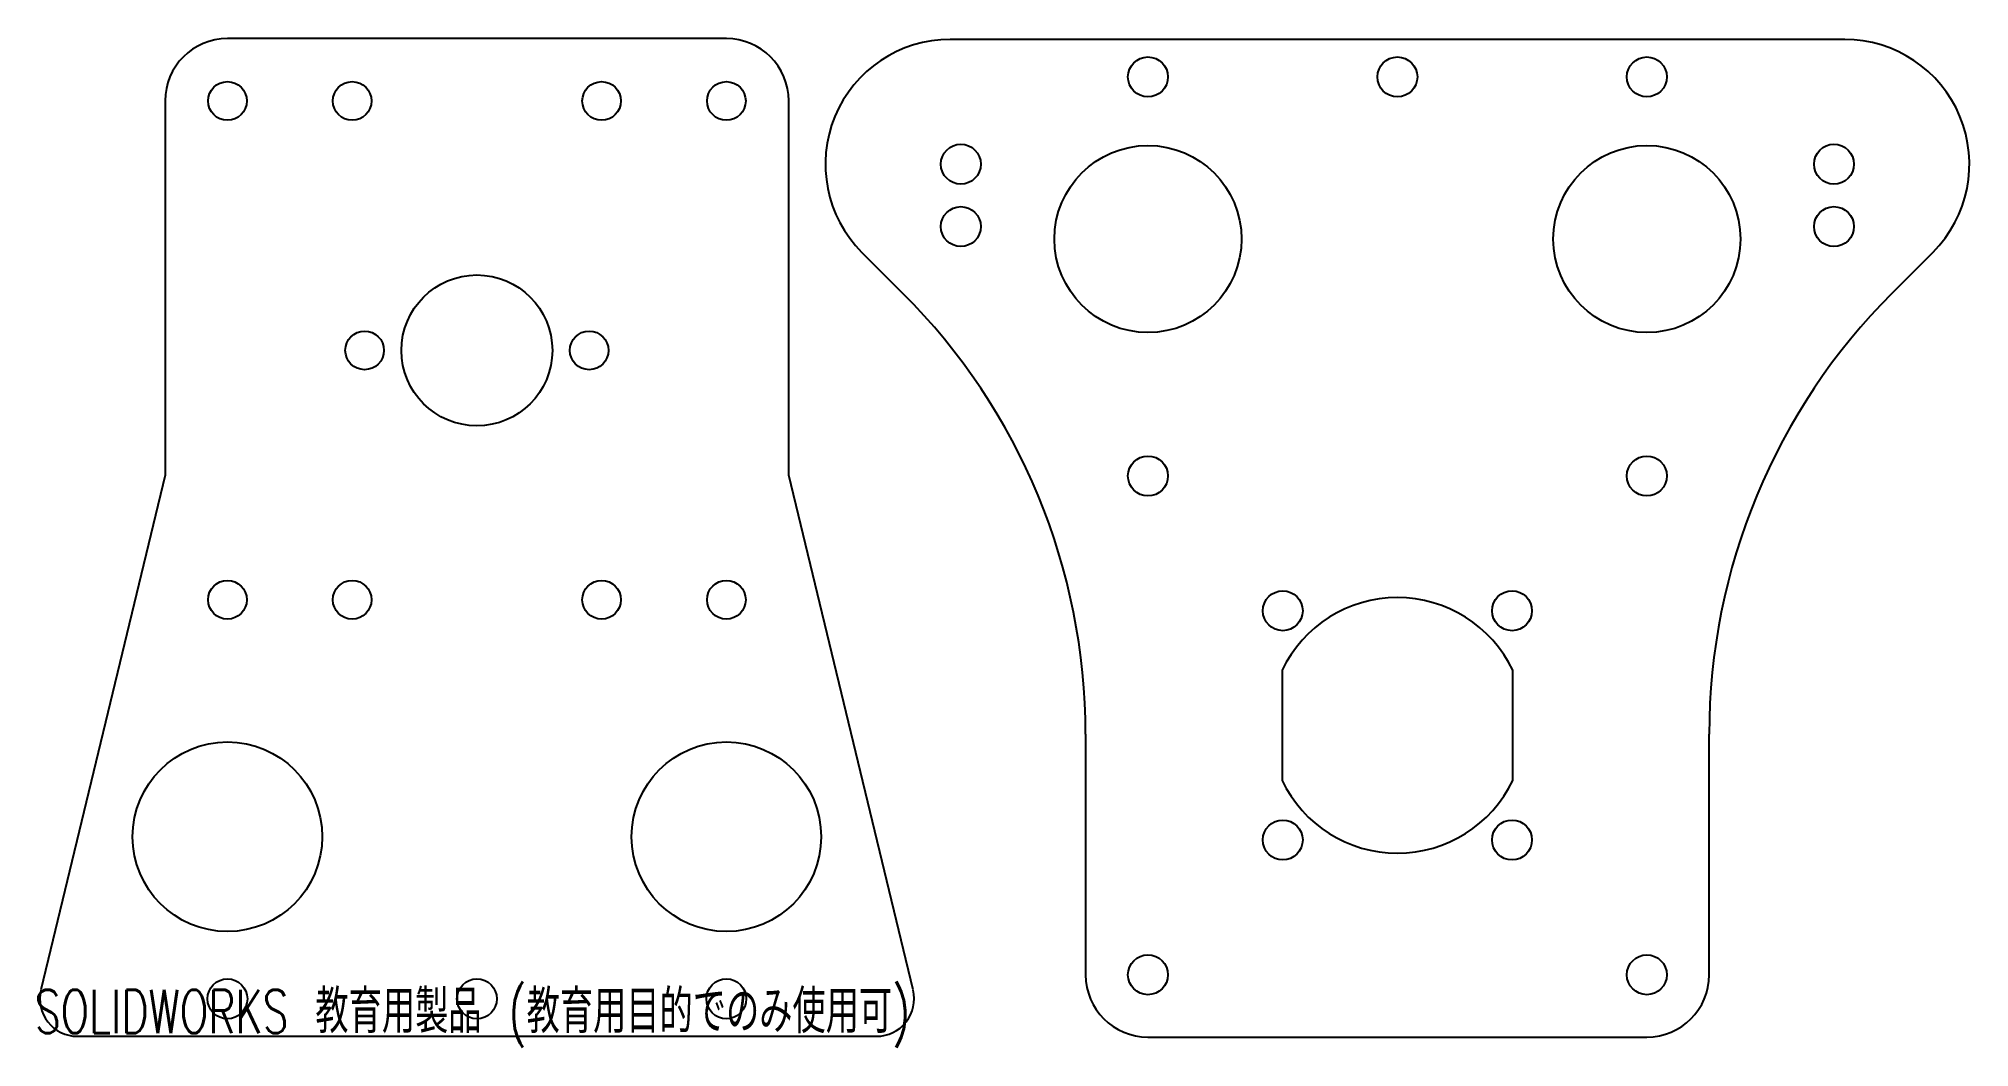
# Model space of a CAD drawing. Header units: millimetres. Extents: x 0 to 155, y 0 to 81.
import ezdxf

# ---------------------------------------------------------------- set-up
doc = ezdxf.new("R2010")
doc.units = ezdxf.units.MM
doc.styles.add('SLDTEXTSTYLE0', font='TXT', dxfattribs={"width": 0.7, "bigfont": 'bigfont'})

msp = doc.modelspace()

# ---------------------------------------------------------------- linework, layer by layer
at = {"color": 7, "linetype": 'Continuous', "lineweight": 25}
for p, q in [((55.45, 80.74), (15.45, 80.74)), ((145.11, 80.67), (73.39, 80.67)), ((10.45, 75.74), (10.45, 45.74)), ((60.45, 45.74), (60.45, 75.74)), ((66.32, 63.6), (69.6, 60.31)), ((148.89, 60.31), (152.18, 63.6)), ((10.45, 45.74), (0.49, 4.45)), ((70.42, 4.45), (60.45, 45.74)), ((100, 30.09), (100, 21.25)), ((118.5, 21.25), (118.5, 30.09)), ((84.25, 24.96), (84.25, 5.67)), ((134.25, 5.67), (134.25, 24.96)), ((3.41, 0.74), (67.5, 0.74)), ((89.25, 0.67), (129.25, 0.67))]:
    msp.add_line(p, q, dxfattribs=at)
for centre, radius in [((89.25, 77.67), 1.6), ((109.25, 77.67), 1.6), ((129.25, 77.67), 1.6), ((15.45, 75.74), 1.55), ((25.45, 75.74), 1.55), ((45.45, 75.74), 1.55), ((55.45, 75.74), 1.55), ((74.25, 70.67), 1.6), ((89.25, 64.67), 7.5), ((129.25, 64.67), 7.5), ((144.25, 70.67), 1.6), ((74.25, 65.67), 1.6), ((144.25, 65.67), 1.6), ((35.45, 55.74), 6.05), ((26.45, 55.74), 1.55), ((44.45, 55.74), 1.55), ((89.25, 45.67), 1.6), ((129.25, 45.67), 1.6), ((15.45, 35.74), 1.55), ((25.45, 35.74), 1.55), ((45.45, 35.74), 1.55), ((55.45, 35.74), 1.55), ((100.06, 34.86), 1.6), ((118.44, 34.86), 1.6), ((15.45, 16.74), 7.6), ((55.45, 16.74), 7.6), ((100.06, 16.48), 1.6), ((118.44, 16.48), 1.6), ((89.25, 5.67), 1.6), ((129.25, 5.67), 1.6), ((15.45, 3.74), 1.6), ((35.45, 3.74), 1.6), ((55.45, 3.74), 1.6)]:
    msp.add_circle(centre, radius, dxfattribs=at)
for centre, radius, start, end in [((15.45, 75.74), 5, 90, 180), ((55.45, 75.74), 5, 0, 90), ((73.39, 70.67), 10, 90, 225), ((145.11, 70.67), 10, 315, 90), ((34.25, 24.96), 50, 0, 45), ((184.25, 24.96), 50, 135, 180), ((109.25, 25.67), 10.25, 25.5195, 154.4805), ((109.25, 25.67), 10.25, 205.5195, 334.4805), ((89.25, 5.67), 5, 180, 270), ((129.25, 5.67), 5, 270, 0), ((3.41, 3.74), 3, 166.4346, 270), ((67.5, 3.74), 3, 270, 13.5654)]:
    msp.add_arc(centre, radius, start, end, dxfattribs=at)

# ---------------------------------------------------------------- texts
at = {"color": 7, "linetype": 'Continuous', "insert": (0, 4.46), "char_height": 3.46, "attachment_point": 1, "style": 'SLDTEXTSTYLE0'}
msp.add_mtext('SOLIDWORKS 教育用製品 (教育用目的でのみ使用可)', dxfattribs=at)

doc.saveas('drawing.dxf')
